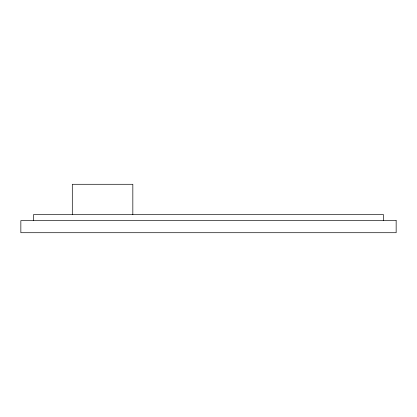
<?xml version="1.0" encoding="UTF-8"?>
<svg xmlns="http://www.w3.org/2000/svg" width="417" height="417" viewBox="0 0 417 417"><rect width="100%" height="100%" fill="white"/><g stroke="black" fill="none" stroke-linecap="round" stroke-linejoin="round"><path stroke-width="0.63" d="M383.437 220.609L383.437 214.552L33.563 214.552L33.563 220.609M132.835 214.552L132.835 184.288L72.303 184.288L72.303 214.552M396.15 220.609L20.85 220.609L20.85 232.712L396.15 232.712L396.15 220.609"/></g></svg>
